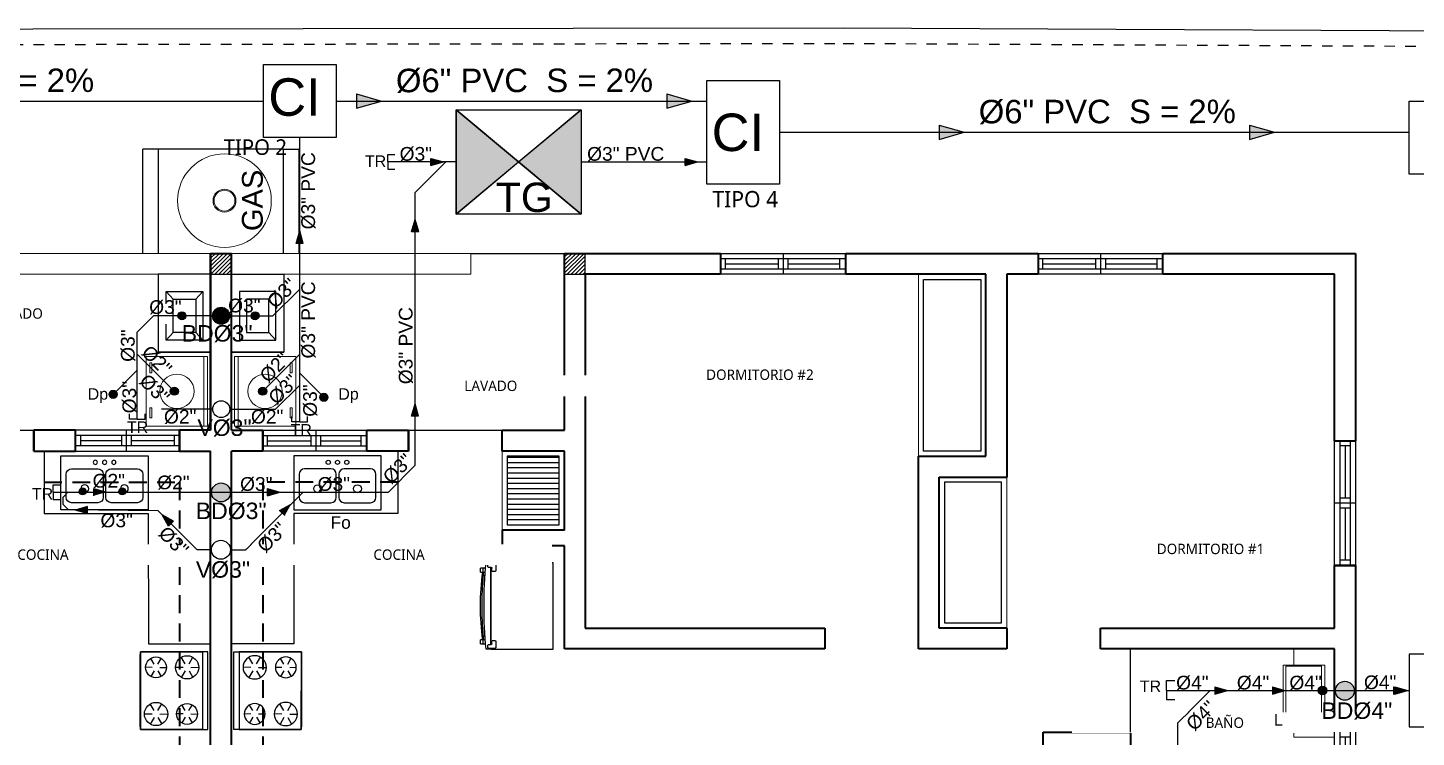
# Model space of a CAD drawing. Header units: feet. Extents: x 1019 to 2236, y -546 to 122.
# Drawn here: x 1084.31 to 1097.66, y 102 to 108.82 of the extents above; entities that cross this region are included whole.
import ezdxf

# ---------------------------------------------------------------- set-up
doc = ezdxf.new("R2010")
doc.units = ezdxf.units.FT
doc.header["$LTSCALE"] = 0.05
doc.header["$MEASUREMENT"] = 0
doc.linetypes.add('DASHDOT', pattern=[25.4, 12.7, -6.35, 0, -6.35])
doc.linetypes.add('HIDDEN', pattern=[9.525, 6.35, -3.175])
for name, color, linetype, lineweight in [('A-WALL', 7, 'Continuous', 25), ('arq-pisos', 251, 'Continuous', 5), ('closet', 8, 'Continuous', 5), ('COCINA', 8, 'Continuous', 25), ('FURN', 8, 'Continuous', 9), ('I-FURN', 8, 'Continuous', 0), ('MB', 8, 'Continuous', 20)]:
    doc.layers.add(name, color=color, linetype=linetype, lineweight=lineweight)
for name, color, linetype in [('AGUAS-N', 4, 'Continuous'), ('AGUASNEGRAS', 4, 'Continuous'), ('columna', 9, 'Continuous'), ('DIM', 10, 'Continuous'), ('MB3', 8, 'Continuous'), ('MUEBLES', 8, 'Continuous'), ('MUROS', 7, 'Continuous'), ('muross', 7, 'Continuous'), ('PERT-VENT', 8, 'Continuous'), ('PISO', 8, 'Continuous'), ('PISOS', 7, 'Continuous'), ('SOLAR', 2, 'DASHDOT'), ('TEXTO', 2, 'Continuous'), ('TEXXT', 2, 'Continuous'), ('TXT', 2, 'Continuous')]:
    doc.layers.add(name, color=color, linetype=linetype)
doc.styles.add('ads', font='trebuc.ttf', dxfattribs={"height": 0.14})
doc.styles.add('DAMIAN', font='arial.ttf', dxfattribs={"height": 0.12})
doc.styles.add('grd', font='arial.ttf', dxfattribs={"height": 0.15})
doc.styles.get("Standard").update_dxf_attribs({"font": 'arial.ttf'})

# ---------------------------------------------------------------- blocks, each defined once
blk = doc.blocks.new('A$C7FF54E45')
at = {"layer": 'SOLAR', "linetype": 'Continuous', "ltscale": 0.15}
blk.add_lwpolyline([(66.124, 33.191), (34.853, 30.693), (7.642, 28.496), (3.32, 28.119), (3.338, 28.271), (7.63, 28.645), (34.841, 30.843), (66.26, 33.352), (68.078, 13.246), (60.53, 11.749), (47.102, 9.086), (34.373, 6.546), (24.073, 4.557), (22.007, 4.131), (9.481, 1.696), (-0.018, -0.156), (0, 0)], dxfattribs=at)
at = {"layer": 'SOLAR', "ltscale": 0.03}
blk.add_lwpolyline([(3.342, 28.196), (7.636, 28.57), (34.847, 30.768), (66.118, 33.265), (67.917, 13.367), (60.501, 11.896), (47.073, 9.233), (34.344, 6.693), (24.044, 4.704), (21.978, 4.278), (9.452, 1.843), (0, 0), (3.328, 28.184)], dxfattribs=at)
blk = doc.blocks.new('A$C1C7A76FF')
at = {"layer": 'FURN'}
for radius in [0.45, 0.11, 0.1]:
    blk.add_circle((0.45, 0.45), radius, dxfattribs=at)
blk = doc.blocks.new('A$C285A50AC')
at = {"layer": 'MUEBLES'}
for p, q in [((0.001, 0.69, -0.889), (0, 0.029, -0.889)), ((0.001, 0.69), (0.001, 0.639)), ((0.763, 0.688), (0.001, 0.69)), ((0.763, 0.688, -0.889), (0.001, 0.69, -0.889)), ((0.762, 0.028, -0.889), (0.763, 0.688, -0.889)), ((0.763, 0.637), (0.763, 0.688)), ((0.001, 0.639), (0.763, 0.637)), ((0, 0.029, -0.889), (0.762, 0.028, -0.889))]:
    blk.add_line(p, q, dxfattribs=at)
at = {"layer": 'MUEBLES', "color": 8}
for p, q in [((0.153, 0.524, 0.003), (0.153, 0.6, 0.003)), ((0.61, 0.523, 0.003), (0.611, 0.587, 0.003)), ((0.12, 0.505, 0.003), (0.054, 0.543, 0.003)), ((0.12, 0.467, 0.003), (0.054, 0.429, 0.003)), ((0.153, 0.448, 0.003), (0.153, 0.372, 0.003)), ((0.186, 0.505, 0.003), (0.252, 0.543, 0.003)), ((0.186, 0.467, 0.003), (0.252, 0.429, 0.003)), ((0.577, 0.466, 0.003), (0.522, 0.435, 0.003)), ((0.577, 0.504, 0.003), (0.523, 0.536, 0.003)), ((0.61, 0.447, 0.003), (0.61, 0.384, 0.003)), ((0.643, 0.504, 0.003), (0.698, 0.536, 0.003)), ((0.643, 0.466, 0.003), (0.698, 0.434, 0.003)), ((0.153, 0.219, 0.003), (0.153, 0.283, 0.003)), ((0.61, 0.219, 0.003), (0.61, 0.295, 0.003)), ((0.12, 0.2, 0.003), (0.065, 0.232, 0.003)), ((0.12, 0.162, 0.003), (0.065, 0.131, 0.003)), ((0.153, 0.143, 0.003), (0.152, 0.08, 0.003)), ((0.186, 0.2, 0.003), (0.241, 0.232, 0.003)), ((0.186, 0.162, 0.003), (0.241, 0.13, 0.003)), ((0.577, 0.2, 0.003), (0.511, 0.238, 0.003)), ((0.577, 0.162, 0.003), (0.511, 0.124, 0.003)), ((0.61, 0.142, 0.003), (0.61, 0.066, 0.003)), ((0.643, 0.199, 0.003), (0.709, 0.237, 0.003)), ((0.643, 0.161, 0.003), (0.709, 0.123, 0.003))]:
    blk.add_line(p, q, dxfattribs=at)
at = {"layer": 'MUEBLES', "extrusion": (-0.001805, -0.999998, 0)}
for p, q in [((0.063, 0.027, -0.622), (0.698, 0.025, -0.622)), ((0.063, 0.027, -0.102), (0.698, 0.025, -0.102))]:
    blk.add_line(p, q, dxfattribs=at)
at = {"layer": 'MUEBLES'}
for centre, radius in [((0.153, 0.486, 0.003), 0.114), ((0.61, 0.485, 0.003), 0.102), ((0.153, 0.181, 0.003), 0.102), ((0.61, 0.181, 0.003), 0.114)]:
    blk.add_circle(centre, radius, dxfattribs=at)
at = {"layer": 'MUEBLES', "color": 8, "extrusion": (-0.001805, -0.999998, 0)}
for centre in [(0.089, -0.038, -0.027), (0.216, -0.038, -0.027), (0.381, -0.038, -0.027), (0.546, -0.038, -0.027), (0.673, -0.038, -0.027)]:
    blk.add_circle(centre, 0.0254, dxfattribs=at)
at = {"layer": 'MUEBLES'}
for points in [[(0.001, 0.69, 0.254), (0.001, 0.639, 0.254), (0.763, 0.637, 0.254), (0.763, 0.688, 0.254)], [(0, 0.029), (0.001, 0.639), (0.763, 0.637), (0.762, 0.028)]]:
    blk.add_3dface(points, dxfattribs=at)
at = {"layer": 'MUEBLES', "color": 8}
for points in [[(0.025, 0.027, -0.076), (0.025, 0.027, -0.533), (0.737, 0.025, -0.533), (0.737, 0.025, -0.076)], [(0.025, 0.027, -0.597), (0.025, 0.027, -0.851), (0.737, 0.025, -0.851), (0.737, 0.025, -0.597)]]:
    blk.add_3dface(points, dxfattribs=at)
blk = doc.blocks.new('A$C2C3967B4')
at = {"layer": 'COCINA'}
for p, q in [((0.838, 0.52), (0, 0.52)), ((0, 0.52), (0, 0)), ((0.838, 0), (0.838, 0.52)), ((0.051, 0.342), (0.051, 0.119)), ((0.356, 0.393), (0.102, 0.393)), ((0.406, 0.119), (0.406, 0.342)), ((0.432, 0.342), (0.432, 0.119)), ((0.737, 0.393), (0.483, 0.393)), ((0.787, 0.119), (0.787, 0.342)), ((0.102, 0.068), (0.356, 0.068)), ((0.483, 0.068), (0.737, 0.068)), ((0, 0), (0.838, 0))]:
    blk.add_line(p, q, dxfattribs=at)
for centre, radius in [((0.33, 0.456), 0.0201), ((0.419, 0.456), 0.0201), ((0.508, 0.456), 0.0201), ((0.229, 0.202), 0.0381), ((0.61, 0.202), 0.0381)]:
    blk.add_circle(centre, radius, dxfattribs=at)
for centre, start, end in [((0.102, 0.342), 90, 180), ((0.356, 0.342), 0, 90), ((0.483, 0.342), 90, 180), ((0.737, 0.342), 0, 90), ((0.102, 0.119), 180, 270), ((0.356, 0.119), 270, 0), ((0.483, 0.119), 180, 270), ((0.737, 0.119), 270, 0)]:
    blk.add_arc(centre, 0.0508, start, end, dxfattribs=at)
blk = doc.blocks.new('bath_sink_6127 - bath_sink_6127-542651-Nivel 1')
at = {"layer": 'I-FURN'}
for p, q in [((0.293, 0.244), (0.293, 0.4)), ((0.395, 0.244), (-0.005, 0.244)), ((-0.005, 0.244), (-0.005, -0.245)), ((0.025, -0.234), (0.025, 0.233)), ((0.025, 0.233), (0.369, 0.233)), ((0.369, 0.233), (0.369, -0.234)), ((0.395, -0.245), (0.395, 0.244)), ((-0.005, -0.245), (0.395, -0.245)), ((0.369, -0.234), (0.025, -0.234)), ((0.293, -0.448), (0.293, -0.245)), ((-0.1, -0.448), (0.293, -0.448))]:
    blk.add_line(p, q, dxfattribs=at)
blk = doc.blocks.new('A$C007B5363')
at = {"layer": 'COCINA'}
for p, q in [((0, 0.829), (0.594, 0.829)), ((0, 0), (0, 0.829)), ((0.551, 0.816), (0.551, 0.752)), ((0.621, 0.822), (0.557, 0.822)), ((0.594, 0.829), (0.601, 0.829)), ((0.594, 0.822), (0.594, 0.829)), ((0.601, 0.829), (0.601, 0.822)), ((0.645, 0.829), (0.601, 0.829)), ((0.627, 0.791), (0.627, 0.816)), ((0.557, 0.746), (0.582, 0.746)), ((0.589, 0.752), (0.589, 0.778)), ((0.594, 0.045), (0.594, 0.784)), ((0.595, 0.784), (0.621, 0.784)), ((0.601, 0.784), (0.601, 0.044)), ((0.649, 0.778), (0.671, 0.778)), ((0.671, 0.74), (0.651, 0.74)), ((0.654, 0.702), (0.671, 0.702)), ((0.671, 0.778), (0.698, 0.778)), ((0.671, 0.74), (0.671, 0.778)), ((0.671, 0.74), (0.671, 0.778)), ((0.698, 0.74), (0.671, 0.74)), ((0.671, 0.74), (0.671, 0.702)), ((0.671, 0.702), (0.671, 0.74)), ((0.699, 0.74), (0.699, 0.778)), ((0.594, 0), (0, 0)), ((0.551, 0.076), (0.551, 0.013)), ((0.582, 0.083), (0.557, 0.083)), ((0.557, 0.006), (0.621, 0.006)), ((0.589, 0.051), (0.589, 0.076)), ((0.594, 0), (0.594, 0.006)), ((0.594, 0), (0.601, 0)), ((0.621, 0.044), (0.595, 0.044)), ((0.601, 0.006), (0.601, 0)), ((0.601, 0), (0.645, 0)), ((0.627, 0.013), (0.627, 0.038)), ((0.671, 0.051), (0.649, 0.051)), ((0.651, 0.089), (0.671, 0.089)), ((0.671, 0.127), (0.654, 0.127)), ((0.671, 0.127), (0.671, 0.089)), ((0.671, 0.089), (0.671, 0.127)), ((0.671, 0.089), (0.698, 0.089)), ((0.671, 0.051), (0.671, 0.089)), ((0.671, 0.051), (0.671, 0.089)), ((0.698, 0.051), (0.671, 0.051)), ((0.699, 0.051), (0.699, 0.089))]:
    blk.add_line(p, q, dxfattribs=at)
for centre, radius, start, end in [((0.557, 0.816), 0.00635, 90, 180), ((0.621, 0.816), 0.00635, 360, 90), ((-3.851, 0.414), 4.515, 354.7351, 5.2649), ((0.557, 0.752), 0.00635, 180, 270), ((0.582, 0.752), 0.00635, 270, 360), ((0.595, 0.778), 0.00635, 90, 180), ((0.621, 0.791), 0.00635, 270, 360), ((-3.079, 0.414), 3.761, 355.6182, 4.3818), ((-1.675, 0.414), 2.373, 352.1151, 7.8849), ((0.557, 0.076), 0.00635, 90, 180), ((0.557, 0.013), 0.00635, 180, 270), ((0.582, 0.076), 0.00635, 360, 90), ((0.595, 0.051), 0.00635, 180, 270), ((0.621, 0.038), 0.00635, 360, 90), ((0.621, 0.013), 0.00635, 270, 360)]:
    blk.add_arc(centre, radius, start, end, dxfattribs=at)
blk = doc.blocks.new('A$C01EB0BB3')
at = {"layer": 'FURN'}
for p, q in [((0, 0, 224.56), (0, 0.61, 224.56)), ((0, 0.61, 224.56), (0.533, 0.61, 224.56)), ((0.503, 0.61, 224.56), (0.503, 0, 224.56)), ((0.533, 0.61, 224.56), (0.533, 0, 224.56)), ((0.533, 0, 224.56), (0, 0, 224.56))]:
    blk.add_line(p, q, dxfattribs=at)
at = {"layer": 'FURN', "ltscale": 0.02, "elevation": 224.56}
for points in [[(0.047, 0.536), (0.047, 0.45), (0.032, 0.45), (0.032, 0.536)], [(0.047, 0.143), (0.047, 0.057), (0.032, 0.057), (0.032, 0.143)]]:
    blk.add_lwpolyline(points, close=True, dxfattribs=at)
at = {"layer": 'FURN', "ltscale": 0.02}
blk.add_circle((0.267, 0.305, 224.56), 0.15, dxfattribs=at)
blk = doc.blocks.new('A$C18ED6237')
at = {"layer": 'PERT-VENT', "extrusion": (-2.36783e-12, 8.94772e-16, -1)}
for p, q in [((1.2, 0.2), (0, 0.2)), ((1.2, 0.15), (0, 0.15)), ((0.054, 0.05), (0.054, 0.15)), ((0.553, 0.15), (0.553, 0.05)), ((0.6, 0.2), (0.6, 0)), ((0.647, 0.15), (0.647, 0.05)), ((1.2, 0.05), (0, 0.05)), ((0.553, 0.1), (0.054, 0.1)), ((1.153, 0.1), (0.647, 0.1)), ((0, 0), (1.2, 0))]:
    blk.add_line(p, q, dxfattribs=at)
at = {"layer": 'PERT-VENT'}
blk.add_line((1.153, 0.05), (1.153, 0.15), dxfattribs=at)
blk = doc.blocks.new('A$C012446DC')
at = {"layer": 'PISO'}
h = blk.add_hatch(dxfattribs=at)
h.set_pattern_fill('ANSI31', color=256, scale=0.008571, angle=180)
h.set_pattern_definition([(225, (206536.064322, 1154820.960068), (0.0192434059784, -0.0192434059784), [])])
h.paths.add_polyline_path([(0, 0), (0.2, 0), (0.2, 0.2), (0, 0.2)])
at = {"layer": 'columna'}
blk.add_lwpolyline([(0.2, 0.2), (0, 0.2), (0, 0), (0.2, 0)], close=True, dxfattribs=at)
blk = doc.blocks.new('A$C791B5281')
at = {"layer": 'MUROS', "lineweight": 35}
blk.add_line((4.9, 10.3, 1.239), (5.1, 10.3, 1.239), dxfattribs=at)
for p in [(1.5, 10.1, 1.239), (4.9, 10.1, 1.239), (8.3, 10.1, 1.239), (0, 0, 1.239), (3.5, 0, 1.239), (6.3, 0, 1.239), (9.8, 0, 1.239)]:
    blk.add_blockref('A$C012446DC', p)

msp = doc.modelspace()

# ---------------------------------------------------------------- hatches: boundary and pattern name
at = {"layer": 'AGUASNEGRAS'}
for points in [[(1087.473, 108.046), (1087.713, 108.115), (1087.473, 108.184)], [(1090.454, 108.046), (1090.694, 108.115), (1090.454, 108.184)], [(1093.072, 107.747), (1093.312, 107.816), (1093.072, 107.885)], [(1096.053, 107.747), (1096.293, 107.816), (1096.053, 107.885)], [(1088.187, 107.564), (1088.307, 107.53), (1088.187, 107.495)], [(1090.629, 107.564), (1090.749, 107.53), (1090.629, 107.495)], [(1086.892, 106.747), (1086.927, 106.867), (1086.961, 106.747)], [(1088.002, 106.858), (1088.037, 106.978), (1088.071, 106.858)], [(1088, 105.086), (1088.035, 105.206), (1088.069, 105.086)], [(1084.949, 104.392), (1085.069, 104.358), (1084.949, 104.323)], [(1086.617, 104.392), (1086.737, 104.358), (1086.617, 104.323)], [(1084.888, 104.22), (1084.768, 104.185), (1084.888, 104.151)], [(1086.734, 104.181), (1086.844, 104.241), (1086.783, 104.132)], [(1085.715, 104.078), (1085.605, 104.138), (1085.666, 104.029)], [(1095.721, 102.417), (1095.841, 102.452), (1095.721, 102.486)], [(1096.273, 102.417), (1096.393, 102.452), (1096.273, 102.486)], [(1097.436, 102.417), (1097.556, 102.452), (1097.436, 102.486)], [(1097.45, 102.417), (1097.57, 102.452), (1097.45, 102.486)]]:
    msp.add_hatch(color=256, dxfattribs=at).paths.add_polyline_path(points)
at = {"layer": 'AGUASNEGRAS', "ltscale": 3}
h = msp.add_hatch(color=256, dxfattribs=at)
h.dxf.hatch_style = 1
edge = h.paths.add_edge_path()
edge.add_arc((1085.795, 106.052), 0.0388, 0, 360)
h = msp.add_hatch(color=256, dxfattribs=at)
h.dxf.hatch_style = 1
edge = h.paths.add_edge_path()
edge.add_arc((1086.171, 106.052), 0.0815, 0, 360)
h = msp.add_hatch(color=256, dxfattribs=at)
h.dxf.hatch_style = 1
edge = h.paths.add_edge_path()
edge.add_arc((1086.498, 106.052), 0.0388, 180, 540, ccw=False)
h = msp.add_hatch(color=256, dxfattribs=at)
h.dxf.hatch_style = 1
edge = h.paths.add_edge_path()
edge.add_arc((1085.134, 105.297), 0.0388, 0, 360)
h = msp.add_hatch(color=256, dxfattribs=at)
h.dxf.hatch_style = 1
edge = h.paths.add_edge_path()
edge.add_arc((1085.722, 105.327), 0.0388, 0, 360)
h = msp.add_hatch(color=256, dxfattribs=at)
h.dxf.hatch_style = 1
edge = h.paths.add_edge_path()
edge.add_arc((1086.571, 105.327), 0.0388, 0, 360)
h = msp.add_hatch(color=256, dxfattribs=at)
h.dxf.hatch_style = 1
edge = h.paths.add_edge_path()
edge.add_arc((1087.159, 105.269), 0.0388, 180, 540, ccw=False)
h = msp.add_hatch(color=256, dxfattribs=at)
h.dxf.hatch_style = 1
edge = h.paths.add_edge_path()
edge.add_arc((1084.841, 104.365), 0.033, 0, 360)
h = msp.add_hatch(color=256, dxfattribs=at)
h.dxf.hatch_style = 1
edge = h.paths.add_edge_path()
edge.add_arc((1085.222, 104.365), 0.033, 0, 360)
h = msp.add_hatch(color=256, dxfattribs=at)
h.dxf.hatch_style = 1
edge = h.paths.add_edge_path()
edge.add_arc((1086.171, 104.355), 0.091, 0, 360)
h = msp.add_hatch(color=256, dxfattribs=at)
h.dxf.hatch_style = 1
edge = h.paths.add_edge_path()
edge.add_arc((1096.754, 102.452), 0.0413, 0, 360)
h = msp.add_hatch(color=256, dxfattribs=at)
h.dxf.hatch_style = 1
edge = h.paths.add_edge_path()
edge.add_arc((1096.754, 102.452), 0.0413, 0, 360)
h = msp.add_hatch(color=256, dxfattribs=at)
h.dxf.hatch_style = 1
edge = h.paths.add_edge_path()
edge.add_arc((1096.97, 102.449), 0.091, 0, 360)
at = {"layer": 'COCINA'}
h = msp.add_hatch(color=256, dxfattribs=at)
h.dxf.hatch_style = 1
h.paths.add_polyline_path([(1088.43, 107.03), (1089.03, 107.53), (1088.43, 108.03)])
h = msp.add_hatch(color=256, dxfattribs=at)
h.dxf.hatch_style = 1
h.paths.add_polyline_path([(1089.63, 107.03), (1089.03, 107.53), (1089.63, 108.03)])
at = {"layer": 'PISO'}
h = msp.add_hatch(dxfattribs=at)
h.set_pattern_fill('ANSI31', color=256, scale=0.4, angle=315, style=0)
h.set_pattern_definition([(0, (1088.92069, 104.04328), (2e-17, 0.05), [])])
h.paths.add_polyline_path([(1088.921, 104.043), (1089.421, 104.043), (1089.421, 104.702), (1088.921, 104.702)])

# ---------------------------------------------------------------- linework, layer by layer
at = {"layer": 'A-WALL', "lineweight": 35, "extrusion": (-2.36783e-12, 8.94772e-16, -1)}
for p, q in [((1086.071, 106.652), (1086.071, 104.952)), ((1086.071, 104.952), (1086.071, 106.652)), ((1086.271, 104.952), (1086.271, 106.652)), ((1084.371, 104.752), (1084.371, 104.952)), ((1084.771, 104.952), (1084.371, 104.952)), ((1084.371, 104.952), (1084.371, 104.752)), ((1084.771, 104.752), (1084.771, 104.952)), ((1084.771, 104.752), (1084.771, 104.952)), ((1086.071, 104.952), (1085.771, 104.952)), ((1085.771, 104.952), (1085.771, 104.752)), ((1085.771, 104.752), (1085.771, 104.952)), ((1085.771, 104.752), (1085.771, 104.952)), ((1084.371, 104.752), (1084.771, 104.752)), ((1085.771, 104.752), (1086.071, 104.752)), ((1086.071, 101.352), (1086.071, 104.752)), ((1086.271, 101.352), (1086.271, 104.752))]:
    msp.add_line(p, q, dxfattribs=at)
at = {"layer": 'A-WALL', "lineweight": 35}
for p, q in [((1086.071, 106.652), (1086.271, 106.652)), ((1088.871, 103.991), (1088.871, 103.841)), ((1094.071, 101.902), (1094.071, 102.052))]:
    msp.add_line(p, q, dxfattribs=at)
at = {"layer": 'A-WALL', "lineweight": 35, "extrusion": (-2.36659e-12, 8.94772e-16, -1)}
for p, q in [((1089.471, 106.652), (1090.971, 106.652)), ((1089.471, 104.952), (1089.471, 106.652)), ((1090.971, 106.652), (1090.971, 106.452)), ((1092.174, 106.652), (1094.021, 106.652)), ((1092.174, 106.452), (1092.174, 106.652)), ((1094.021, 106.652), (1094.021, 106.452)), ((1095.221, 106.652), (1097.071, 106.652)), ((1095.221, 106.452), (1095.221, 106.652)), ((1097.071, 106.652), (1097.071, 104.852)), ((1090.971, 106.452), (1089.671, 106.452)), ((1089.671, 106.452), (1089.671, 103.052)), ((1093.521, 106.452), (1092.174, 106.452)), ((1093.521, 104.702), (1093.521, 106.452)), ((1094.021, 106.452), (1093.721, 106.452)), ((1093.721, 106.452), (1093.721, 104.502)), ((1096.871, 106.452), (1095.221, 106.452)), ((1096.871, 104.852), (1096.871, 106.452)), ((1086.271, 104.952), (1086.571, 104.952)), ((1086.571, 104.952), (1086.571, 104.752)), ((1086.571, 104.752), (1086.571, 104.952)), ((1086.571, 104.752), (1086.571, 104.952)), ((1087.571, 104.952), (1087.971, 104.952)), ((1087.571, 104.752), (1087.571, 104.952)), ((1087.571, 104.752), (1087.571, 104.952)), ((1087.971, 104.752), (1087.971, 104.952)), ((1087.971, 104.952), (1087.971, 104.752)), ((1088.871, 104.752), (1088.871, 104.952)), ((1088.871, 104.952), (1089.471, 104.952)), ((1086.571, 104.752), (1086.271, 104.752)), ((1087.971, 104.752), (1087.571, 104.752)), ((1089.471, 104.752), (1088.871, 104.752)), ((1089.471, 103.991), (1089.471, 104.752)), ((1096.871, 104.852), (1097.071, 104.852)), ((1092.871, 102.852), (1092.871, 104.702)), ((1092.871, 104.702), (1093.521, 104.702)), ((1093.071, 103.052), (1093.071, 104.502)), ((1093.071, 104.502), (1093.721, 104.502)), ((1089.471, 103.991), (1088.871, 103.991)), ((1089.471, 103.841), (1088.871, 103.841)), ((1089.471, 102.852), (1089.471, 103.841)), ((1096.871, 103.652), (1097.071, 103.652)), ((1096.871, 103.052), (1096.871, 103.652)), ((1097.071, 103.652), (1096.871, 103.652)), ((1096.871, 103.652), (1097.071, 103.652)), ((1097.071, 103.652), (1097.071, 102.052)), ((1089.671, 103.052), (1091.971, 103.052)), ((1091.971, 103.052), (1091.971, 102.852)), ((1093.721, 103.052), (1093.071, 103.052)), ((1093.721, 103.052), (1093.721, 102.852)), ((1094.621, 103.052), (1096.871, 103.052)), ((1094.621, 102.852), (1094.621, 103.052)), ((1091.971, 102.852), (1089.471, 102.852)), ((1093.721, 102.852), (1092.871, 102.852)), ((1096.871, 102.852), (1094.621, 102.852)), ((1096.871, 102.052), (1096.871, 102.852)), ((1094.071, 102.052), (1094.911, 102.052)), ((1094.911, 102.052), (1094.911, 100.652)), ((1097.071, 102.052), (1096.871, 102.052)), ((1097.071, 102.052), (1096.871, 102.052))]:
    msp.add_line(p, q, dxfattribs=at)
at = {"layer": 'AGUAS-N'}
for points in [[(1088.43, 107.03), (1089.03, 107.53), (1088.43, 108.03), (1088.43, 107.03)], [(1089.63, 107.03), (1089.03, 107.53), (1089.63, 108.03), (1089.63, 107.03)]]:
    msp.add_lwpolyline(points, dxfattribs=at)
at = {"layer": 'AGUASNEGRAS', "ltscale": 3}
for p, q in [((1080.773, 108.115), (1086.578, 108.115)), ((1087.276, 108.115), (1090.839, 108.115)), ((1091.536, 107.816), (1097.586, 107.816)), ((1086.927, 105.033), (1086.927, 107.765)), ((1088.43, 107.53), (1087.772, 107.53)), ((1088.037, 107.237), (1088.33, 107.53)), ((1089.63, 107.53), (1090.839, 107.53)), ((1086.67, 106.052), (1086.924, 106.306)), ((1086.231, 106.052), (1086.67, 106.052)), ((1085.366, 105.059), (1085.366, 105.896)), ((1085.366, 105.683, 247.016), (1085.722, 105.327, 247.016)), ((1086.927, 105.683, 247.016), (1086.571, 105.327, 247.016)), ((1085.134, 105.297), (1085.366, 105.53)), ((1087.159, 105.269), (1086.927, 105.501)), ((1086.927, 105.387), (1086.695, 105.155)), ((1086.091, 105.155), (1085.599, 105.155)), ((1086.254, 105.155), (1086.695, 105.155)), ((1087.779, 104.358), (1088.037, 104.616)), ((1084.559, 104.358), (1087.779, 104.358)), ((1095.255, 102.452), (1097.586, 102.452))]:
    msp.add_line(p, q, dxfattribs=at)
at = {"layer": 'AGUASNEGRAS', "color": 4, "ltscale": 0.5}
for p, q in [((1088.43, 108.03), (1089.63, 107.03)), ((1089.63, 108.03), (1088.43, 107.03))]:
    msp.add_line(p, q, dxfattribs=at)
at = {"layer": 'AGUASNEGRAS', "elevation": 0}
for points in [[(1086.578, 108.466), (1087.276, 108.466), (1087.276, 107.765), (1086.578, 107.765)], [(1097.586, 108.115), (1098.283, 108.115), (1098.283, 107.414), (1097.586, 107.414)]]:
    msp.add_lwpolyline(points, close=True, dxfattribs=at)
at = {"layer": 'AGUASNEGRAS'}
for points in [[(1090.839, 108.314), (1091.536, 108.314), (1091.536, 107.318), (1090.839, 107.318)], [(1098.283, 102.802), (1097.586, 102.802), (1097.586, 102.101), (1098.283, 102.101)]]:
    msp.add_lwpolyline(points, close=True, dxfattribs=at)
for points in [[(1087.473, 108.184), (1087.473, 108.046), (1087.713, 108.115)], [(1087.473, 108.184), (1087.713, 108.115)], [(1090.454, 108.184), (1090.454, 108.046), (1090.694, 108.115)], [(1090.454, 108.184), (1090.694, 108.115)], [(1093.072, 107.885), (1093.072, 107.747), (1093.312, 107.816)], [(1093.072, 107.885), (1093.312, 107.816)], [(1096.053, 107.885), (1096.053, 107.747), (1096.293, 107.816)], [(1096.053, 107.885), (1096.293, 107.816)], [(1088.187, 107.495), (1088.187, 107.564), (1088.307, 107.53)], [(1090.629, 107.495), (1090.629, 107.564), (1090.749, 107.53)], [(1088.187, 107.495), (1088.307, 107.53)], [(1090.629, 107.495), (1090.749, 107.53)], [(1086.961, 106.747), (1086.892, 106.747), (1086.927, 106.867)], [(1086.961, 106.747), (1086.927, 106.867)], [(1088.071, 106.858), (1088.002, 106.858), (1088.037, 106.978)], [(1088.071, 106.858), (1088.037, 106.978)], [(1088.069, 105.086), (1088, 105.086), (1088.035, 105.206)], [(1088.069, 105.086), (1088.035, 105.206)], [(1086.617, 104.323), (1086.617, 104.392), (1086.737, 104.358)], [(1086.617, 104.323), (1086.737, 104.358)], [(1086.783, 104.132), (1086.734, 104.181), (1086.844, 104.241)]]:
    msp.add_lwpolyline(points, dxfattribs=at)
at = {"layer": 'AGUASNEGRAS', "color": 4, "ltscale": 0.5}
msp.add_lwpolyline([(1089.63, 108.03), (1089.63, 107.03), (1088.43, 107.03), (1088.43, 108.03)], close=True, dxfattribs=at)
at = {"layer": 'AGUASNEGRAS', "ltscale": 3}
for points in [[(1087.772, 107.53), (1087.772, 107.603), (1087.842, 107.603)], [(1087.772, 107.53), (1087.772, 107.46), (1087.842, 107.46)], [(1085.366, 105.059), (1085.29, 105.059), (1085.29, 105.109)], [(1085.366, 105.059), (1085.442, 105.059), (1085.442, 105.109)], [(1086.927, 105.033), (1086.851, 105.033), (1086.851, 105.083)], [(1086.927, 105.033), (1087.003, 105.033), (1087.003, 105.083)], [(1095.255, 102.452), (1095.255, 102.549), (1095.336, 102.549)], [(1095.255, 102.452), (1095.255, 102.364), (1095.336, 102.364)]]:
    msp.add_lwpolyline(points, dxfattribs=at)
at = {"layer": 'AGUASNEGRAS', "ltscale": 3, "elevation": 0}
for points in [[(1084.559, 104.358), (1084.559, 104.427), (1084.626, 104.427)], [(1084.559, 104.358), (1084.559, 104.286), (1084.626, 104.286)]]:
    msp.add_lwpolyline(points, dxfattribs=at)
at = {"layer": 'AGUASNEGRAS', "ltscale": 3, "extrusion": (0.000663736, 0.047467, 0.998873), "elevation": 5.674, "flags": 128}
for points in [[(-1083.09, -119.259), (-1083.09, -119.331), (-1083.138, -119.38)], [(-1083.144, -119.207), (-1083.09, -119.259)], [(-1084.003, -119.211), (-1083.144, -119.207)]]:
    msp.add_lwpolyline(points, dxfattribs=at)
at = {"layer": 'AGUASNEGRAS'}
for points, elevation in [([(1084.949, 104.323), (1084.949, 104.392), (1085.069, 104.358)], 0), ([(1084.888, 104.151), (1084.888, 104.22), (1084.768, 104.185)], 0.008), ([(1084.888, 104.151), (1084.768, 104.185)], 0.008), ([(1085.666, 104.029), (1085.715, 104.078), (1085.605, 104.138)], -0.012), ([(1085.666, 104.029), (1085.605, 104.138)], -0.012), ([(1095.721, 102.486), (1095.721, 102.417), (1095.841, 102.452)], 0), ([(1095.721, 102.486), (1095.841, 102.452)], 0), ([(1096.273, 102.486), (1096.273, 102.417), (1096.393, 102.452)], 0), ([(1096.273, 102.486), (1096.393, 102.452)], 0), ([(1097.436, 102.486), (1097.436, 102.417), (1097.556, 102.452)], 0), ([(1097.436, 102.486), (1097.556, 102.452)], 0), ([(1097.45, 102.486), (1097.45, 102.417), (1097.57, 102.452)], 0), ([(1097.45, 102.486), (1097.57, 102.452)], 0)]:
    msp.add_lwpolyline(points, dxfattribs=dict(at, elevation=elevation))
at = {"layer": 'AGUASNEGRAS', "ltscale": 3}
for centre, radius in [((1085.795, 106.052), 0.0388), ((1086.171, 106.052), 0.0815), ((1086.498, 106.052), 0.0388), ((1085.134, 105.297), 0.0388), ((1085.722, 105.327, 247.016), 0.0388), ((1086.571, 105.327, 247.016), 0.0388), ((1087.159, 105.269), 0.0388), ((1086.173, 105.155), 0.0815), ((1084.841, 104.365), 0.033), ((1085.222, 104.365), 0.033), ((1086.171, 104.355), 0.091), ((1086.17, 103.804), 0.091), ((1096.754, 102.452), 0.0413), ((1096.754, 102.452), 0.0413), ((1096.754, 102.452), 0.0413), ((1096.754, 102.452), 0.0413), ((1096.97, 102.449), 0.091)]:
    msp.add_circle(centre, radius, dxfattribs=at)
at = {"layer": 'closet'}
msp.add_line((1088.871, 103.991), (1088.871, 104.752), dxfattribs=at)
at = {"layer": 'closet', "extrusion": (-2.36659e-12, 8.94772e-16, -1)}
msp.add_line((1093.721, 103.052), (1093.721, 104.502), dxfattribs=at)
at = {"layer": 'closet', "extrusion": (2.36783e-12, 8.94772e-16, -1)}
msp.add_line((1093.721, 103.052), (1093.721, 104.502), dxfattribs=at)
at = {"layer": 'COCINA', "extrusion": (-2.36783e-12, 8.94772e-16, -1)}
for p, q in [((1085.644, 106.284), (1085.711, 106.212)), ((1085.995, 106.284), (1085.928, 106.212)), ((1085.644, 105.819), (1085.711, 105.892)), ((1085.644, 105.819), (1085.711, 105.892)), ((1085.995, 105.819), (1085.928, 105.892)), ((1086.071, 105.702), (1085.568, 105.702)), ((1084.471, 104.752), (1084.471, 104.152)), ((1084.471, 104.152), (1085.471, 104.152)), ((1085.471, 104.152), (1085.473, 102.899)), ((1085.473, 102.899), (1086.071, 102.899))]:
    msp.add_line(p, q, dxfattribs=at)
at = {"layer": 'COCINA', "extrusion": (-2.36659e-12, 8.94772e-16, -1)}
for p, q in [((1086.697, 106.284), (1086.63, 106.212)), ((1086.697, 105.819), (1086.63, 105.892)), ((1086.271, 105.702), (1086.773, 105.702)), ((1087.871, 104.752), (1087.871, 104.152)), ((1086.871, 104.152), (1086.869, 102.899)), ((1087.871, 104.152), (1086.871, 104.152)), ((1086.869, 102.899), (1086.268, 102.899))]:
    msp.add_line(p, q, dxfattribs=at)
at = {"layer": 'COCINA', "extrusion": (-2.36659e-12, 8.94772e-16, -1), "elevation": 0}
for points in [[(-1086.773, 105.702), (-1086.271, 105.702), (-1086.271, 106.452), (-1086.773, 106.452)], [(-1086.697, 106.284), (-1086.347, 106.284), (-1086.347, 105.819), (-1086.697, 105.819)], [(-1086.63, 106.212), (-1086.414, 106.212), (-1086.414, 105.892), (-1086.63, 105.892)]]:
    msp.add_lwpolyline(points, close=True, dxfattribs=at)
at = {"layer": 'COCINA', "extrusion": (-2.36783e-12, 8.94772e-16, -1), "elevation": 0}
for points in [[(-1085.644, 106.284), (-1085.995, 106.284), (-1085.995, 105.819), (-1085.644, 105.819)], [(-1085.711, 106.212), (-1085.928, 106.212), (-1085.928, 105.892), (-1085.711, 105.892)]]:
    msp.add_lwpolyline(points, close=True, dxfattribs=at)
at = {"layer": 'MB', "extrusion": (-2.36783e-12, 8.94772e-16, -1)}
for p, q in [((1086.071, 106.652), (1083.771, 106.652)), ((1083.771, 106.452), (1086.071, 106.452))]:
    msp.add_line(p, q, dxfattribs=at)
at = {"layer": 'MB', "extrusion": (-2.36659e-12, 8.94772e-16, -1)}
for p, q in [((1086.271, 106.652), (1088.571, 106.652)), ((1088.571, 106.452), (1086.271, 106.452))]:
    msp.add_line(p, q, dxfattribs=at)
at = {"layer": 'MB'}
msp.add_line((1088.571, 106.452), (1088.571, 106.652), dxfattribs=at)
at = {"layer": 'MB3', "linetype": 'HIDDEN', "lineweight": 35, "ltscale": 0.54, "extrusion": (-2.36783e-12, 8.94772e-16, -1)}
for p, q in [((1084.471, 104.452), (1085.771, 104.452)), ((1085.771, 104.452), (1085.771, 101.352))]:
    msp.add_line(p, q, dxfattribs=at)
at = {"layer": 'MB3', "linetype": 'HIDDEN', "lineweight": 35, "ltscale": 0.54, "extrusion": (-2.36659e-12, 8.94772e-16, -1)}
for p, q in [((1087.871, 104.452), (1086.571, 104.452)), ((1086.571, 104.452), (1086.571, 101.352))]:
    msp.add_line(p, q, dxfattribs=at)
at = {"layer": 'muross', "extrusion": (-2.36783e-12, 8.94772e-16, -1)}
msp.add_line((1086.271, 106.455), (1086.271, 106.652), dxfattribs=at)
at = {"layer": 'PERT-VENT', "extrusion": (-2.36783e-12, 8.94772e-16, -1)}
for p, q in [((1085.771, 104.952), (1084.771, 104.952)), ((1085.771, 104.902), (1084.771, 104.902)), ((1084.825, 104.802), (1084.825, 104.902)), ((1085.213, 104.902), (1085.213, 104.802)), ((1085.26, 104.952), (1085.26, 104.752)), ((1085.306, 104.902), (1085.306, 104.802)), ((1085.724, 104.802), (1085.724, 104.902)), ((1085.771, 104.802), (1084.771, 104.802)), ((1084.771, 104.752), (1085.771, 104.752)), ((1085.213, 104.852), (1084.825, 104.852)), ((1085.724, 104.852), (1085.306, 104.852))]:
    msp.add_line(p, q, dxfattribs=at)
at = {"layer": 'PERT-VENT', "extrusion": (-2.36659e-12, 8.94772e-16, -1)}
for p, q in [((1086.571, 104.952), (1087.571, 104.952)), ((1086.571, 104.902), (1087.571, 104.902)), ((1086.617, 104.802), (1086.617, 104.902)), ((1087.035, 104.902), (1087.035, 104.802)), ((1087.082, 104.952), (1087.082, 104.752)), ((1087.128, 104.902), (1087.128, 104.802)), ((1087.517, 104.802), (1087.517, 104.902)), ((1086.571, 104.802), (1087.571, 104.802)), ((1087.571, 104.752), (1086.571, 104.752)), ((1086.617, 104.852), (1087.035, 104.852)), ((1087.128, 104.852), (1087.517, 104.852))]:
    msp.add_line(p, q, dxfattribs=at)
at = {"layer": 'PISO'}
for p, q in [((1088.571, 106.652), (1089.471, 106.652)), ((1083.471, 104.952), (1084.371, 104.952)), ((1087.971, 104.952), (1088.871, 104.952))]:
    msp.add_line(p, q, dxfattribs=at)
for points in [[(1093.471, 104.752), (1092.921, 104.752), (1092.921, 106.402), (1093.471, 106.402)], [(1088.921, 104.043), (1089.421, 104.043), (1089.421, 104.702), (1088.921, 104.702)], [(1093.671, 104.452), (1093.121, 104.452), (1093.121, 103.102), (1093.671, 103.102)]]:
    msp.add_lwpolyline(points, close=True, dxfattribs=at)
at = {"layer": 'PISOS'}
for p, q in [((1085.421, 106.652), (1085.421, 107.652)), ((1085.571, 107.652), (1085.421, 107.652)), ((1085.571, 106.652), (1085.571, 107.652)), ((1086.771, 107.652), (1085.571, 107.652)), ((1086.771, 106.652), (1086.771, 107.652)), ((1086.771, 107.652), (1086.921, 107.652)), ((1086.921, 106.652), (1086.921, 107.652))]:
    msp.add_line(p, q, dxfattribs=at)

# ---------------------------------------------------------------- block references
at = {"xscale": -1}
for p in [(1092.171, 106.452), (1095.221, 106.452)]:
    msp.add_blockref('A$C18ED6237', p, dxfattribs=at)
at = {"rotation": 180}
for p, xscale, yscale, zscale in [((1085.453, 105.662, -22.456), -1.100000000000023, 1.099999999999994, 1.100000000000001), ((1086.888, 105.662, -22.456), 1.100000000000023, 1.100000000000023, 1.100000000000023)]:
    msp.add_blockref('A$C01EB0BB3', p, dxfattribs=dict(at, xscale=xscale, yscale=yscale, zscale=zscale))
at = {"extrusion": (-1.45777e-14, -2.36562e-12, -1)}
msp.add_blockref('A$C2C3967B4', (-1085.471, 104.188), dxfattribs=at)
at = {"extrusion": (1.45777e-14, -2.36562e-12, -1), "xscale": -1}
msp.add_blockref('A$C2C3967B4', (-1086.871, 104.188), dxfattribs=at)
at = {"extrusion": (-2.36783e-12, 8.94772e-16, -1), "xscale": -0.9800000000000227, "yscale": 0.9799999999999898, "zscale": 0.9799999999999965, "rotation": 89.89658188472907}
msp.add_blockref('A$C285A50AC', (-1085.368, 102.823, 0), dxfattribs=at)
at = {"extrusion": (-2.36659e-12, 8.94772e-16, -1), "xscale": 0.9799999999999661, "yscale": 0.9799999999999661, "zscale": 0.9799999999999661, "rotation": 270.1034181152693}
msp.add_blockref('A$C285A50AC', (-1086.971, 102.823, 0), dxfattribs=at)
at = {"layer": 'COCINA', "extrusion": (-2.36659e-12, 8.94772e-16, -1)}
msp.add_blockref('A$C007B5363', (-1089.362, 102.85, 0), dxfattribs=at)
at = {"layer": 'DIM', "rotation": 90}
msp.add_blockref('A$C1C7A76FF', (1086.654, 106.709), dxfattribs=at)
at = {"layer": 'I-FURN', "extrusion": (-2.36659e-12, 8.94772e-16, -1)}
msp.add_blockref('bath_sink_6127 - bath_sink_6127-542651-Nivel 1', (-1096.771, 102.452, 0), dxfattribs=at)
at = {"layer": 'PISO', "rotation": 168.7903459937098}
msp.add_blockref('A$C7FF54E45', (1127.14, 108.559), dxfattribs=at)

# ---------------------------------------------------------------- texts
at = {"layer": 'TEXTO', "char_height": 0.36, "width": 5.03948, "attachment_point": 9, "style": 'grd'}
for insert in [(1087.128, 107.969), (1091.388, 107.63)]:
    msp.add_mtext('CI', dxfattribs=dict(at, insert=insert))
at = {"layer": 'TEXXT', "style": 'DAMIAN'}
msp.add_text('TG', height=0.2824, rotation=0.0552, dxfattribs=at).set_placement((1088.811, 107.049))
for s, insert, char_height, width, attachment_point, rotation in [('%%C6" PVC  S = 2%', (1082.481, 108.426), 0.22589, 3.50414, 1, 0.0552), ('%%C6" PVC  S = 2%', (1087.851, 108.426), 0.22589, 3.50414, 1, 0.0552), ('%%C6" PVC  S = 2%', (1093.451, 108.127), 0.22589, 3.50414, 1, 0.0552), (' %%C3" PVC', (1086.942, 107.624), 0.132, 3.4848, 3, 90), (' %%C3"', (1086.563, 106.169, 224.56), 0.132, 3.4848, 1, 45), (' %%C3" PVC', (1086.942, 106.383), 0.132, 3.4848, 3, 90), (' %%C2"', (1085.711, 105.562, 224.56), 0.132, 3.4848, 3, 315), (' %%C2"', (1086.492, 105.457, 224.56), 0.132, 3.4848, 1, 45), (' %%C3"', (1085.223, 105.426, 449.121), 0.132, 3.4848, 3, 90), (' %%C3"', (1085.689, 105.287, 449.121), 0.132, 3.4848, 3, 315), (' %%C3"', (1086.575, 105.246, 449.121), 0.132, 3.4848, 1, 45), (' %%C3"', (1087.097, 105.393, 449.121), 0.132, 3.4848, 9, 90), (' %%C3"', (1087.932, 104.74, -224.56), 0.132, 3.4848, 3, 44.9236), (' %%C3"', (1084.961, 104.152, -224.54), 0.132, 3.4848, 1, 0.0764)]:
    msp.add_mtext(s, dxfattribs=dict(at, insert=insert, char_height=char_height, width=width, attachment_point=attachment_point, rotation=rotation))
for s, insert, char_height, width, attachment_point in [(' %%C3"', (1088.198, 107.674), 0.132, 3.4848, 3), (' %%C3" PVC', (1090.43, 107.674), 0.132, 3.4848, 3), (' TR', (1087.758, 107.593, -224.56), 0.11, 2.904, 3), (' %%C3"', (1086.188, 106.217, 898.241), 0.132, 3.4848, 1), (' BD%%C3"', (1086.474, 105.963), 0.1584, 4.18176, 3), (' Dp', (1085.086, 105.356, 1.752), 0.11, 2.904, 3), (' %%C2"', (1085.934, 105.149), 0.132, 3.4848, 3), (' %%C2"', (1086.407, 105.149), 0.132, 3.4848, 1), (' TR', (1085.471, 105.037, -224.56), 0.11, 2.904, 3), ('{\\fArial|b0|i0|c238|p34;V%%C}3{\\fArial|b0|i0|c238|p34;"}', (1086.465, 105.056), 0.1584, 4.18176, 3), (' TR', (1087.044, 105.011, -224.56), 0.11, 2.904, 3), (' %%C2"', (1085.248, 104.533), 0.132, 3.4848, 3), (' %%C2"', (1085.869, 104.517), 0.132, 3.4848, 3), (' %%C3"', (1086.665, 104.502), 0.132, 3.4848, 3), (' %%C3"', (1087.41, 104.502), 0.132, 3.4848, 3), (' TR', (1084.558, 104.396, -224.56), 0.11, 2.904, 3), (' BD%%C3"', (1086.609, 104.257), 0.1584, 4.18176, 3), (' Fo', (1087.418, 104.126), 0.12, 2.904, 3), (' %%C4"', (1095.297, 102.593), 0.132, 3.4848, 1), (' %%C4"', (1095.88, 102.593), 0.132, 3.4848, 1), (' %%C4"', (1096.385, 102.593), 0.132, 3.4848, 1), (' %%C4"', (1097.464, 102.596), 0.132, 3.4848, 3), (' TR', (1094.956, 102.547, -224.56), 0.11, 2.904, 1)]:
    msp.add_mtext(s, dxfattribs=dict(at, insert=insert, char_height=char_height, width=width, attachment_point=attachment_point))
at = {"layer": 'TXT', "attachment_point": 2, "style": 'ads'}
for s, insert, char_height, width in [('TIPO 2', (1086.5, 107.748), 0.15, 3.84), ('TIPO 4', (1091.208, 107.251), 0.156, 4.42728)]:
    msp.add_mtext(s, dxfattribs=dict(at, insert=insert, char_height=char_height, width=width))
at = {"layer": 'TXT', "insert": (1086.372, 106.866), "char_height": 0.2, "attachment_point": 1, "rotation": 90}
msp.add_mtext_dynamic_manual_height_columns('GAS', width=0.99636, gutter_width=1, heights=[0], dxfattribs=at)

# ---------------------------------------------------------------- next in the draw order: texts
at = {"layer": 'TXT', "char_height": 0.1, "width": 2.838, "attachment_point": 2, "style": 'ads', "bg_fill": 2}
for s, insert in [('LAVADO', (1084.204, 106.124)), ('LAVADO', (1088.763, 105.429)), ('COCINA', (1084.46, 103.807)), ('COCINA', (1087.881, 103.807)), ('DORMITORIO #1', (1095.679, 103.862)), ('BAÑO', (1095.816, 102.192))]:
    msp.add_mtext(s, dxfattribs=dict(at, insert=insert))

# ---------------------------------------------------------------- next in the draw order: linework, layer by layer
at = {"layer": 'AGUASNEGRAS', "ltscale": 3}
for p, q in [((1088.037, 104.616), (1088.037, 107.237)), ((1085.366, 105.896), (1085.522, 106.052)), ((1086.089, 106.052), (1085.522, 106.052)), ((1086.407, 103.804), (1086.96, 104.358)), ((1085.937, 103.805), (1086.079, 103.805)), ((1086.261, 103.804), (1086.407, 103.804)), ((1095.675, 102.452), (1095.364, 102.14)), ((1095.364, 100.63), (1095.364, 102.14))]:
    msp.add_line(p, q, dxfattribs=at)
at = {"layer": 'AGUASNEGRAS', "ltscale": 3, "extrusion": (0.000663736, 0.047467, 0.998873), "elevation": 5.652, "flags": 128}
msp.add_lwpolyline([(-1084.38, -118.844), (-1084.003, -119.212)], dxfattribs=at)
at = {"layer": 'COCINA', "extrusion": (-2.36783e-12, 8.94772e-16, -1), "elevation": 0}
msp.add_lwpolyline([(-1085.568, 105.702), (-1086.071, 105.702), (-1086.071, 106.452), (-1085.568, 106.452)], close=True, dxfattribs=at)
at = {"layer": 'PISO'}
msp.add_line((1094.911, 102.052), (1094.911, 102.852), dxfattribs=at)

# ---------------------------------------------------------------- next in the draw order: block references
at = {"xscale": -1, "rotation": 270}
for p in [(1096.871, 103.652), (1096.871, 100.852)]:
    msp.add_blockref('A$C18ED6237', p, dxfattribs=at)

# ---------------------------------------------------------------- next in the draw order: texts
at = {"layer": 'TEXXT', "style": 'DAMIAN'}
for s, insert, char_height, width, attachment_point in [(' %%C3"', (1085.792, 106.202, 898.241), 0.132, 3.4848, 3), (' Dp', (1087.255, 105.356, 1.752), 0.11, 2.904, 1), ('{\\fArial|b0|i0|c238|p34;V%%C}3{\\fArial|b0|i0|c238|p34;"}', (1086.45, 103.694), 0.1584, 4.18176, 3), (' BD%%C4"', (1097.425, 102.337), 0.1584, 4.18176, 3), (' L', (1096.245, 102.225), 0.11, 2.904, 1)]:
    msp.add_mtext(s, dxfattribs=dict(at, insert=insert, char_height=char_height, width=width, attachment_point=attachment_point))
at = {"layer": 'TEXXT', "char_height": 0.132, "width": 3.4848, "style": 'DAMIAN'}
for s, insert, attachment_point, rotation in [(' %%C3" PVC', (1087.879, 106.136), 3, 90), (' %%C3"', (1085.209, 105.921, 449.121), 3, 90), (' %%C3"', (1086.724, 104.08, -224.56), 3, 44.9236), (' %%C3"', (1085.616, 104.08, -224.56), 1, 315.0764), (' %%C4"', (1095.747, 102.271), 9, 45)]:
    msp.add_mtext(s, dxfattribs=dict(at, insert=insert, attachment_point=attachment_point, rotation=rotation))
at = {"layer": 'TXT', "insert": (1091.349, 105.536), "char_height": 0.1, "width": 2.838, "attachment_point": 2, "style": 'ads', "bg_fill": 2}
msp.add_mtext('DORMITORIO #2', dxfattribs=at)

# ---------------------------------------------------------------- next in the draw order: hatches: boundary and pattern name
at = {"layer": 'arq-pisos'}
h = msp.add_hatch(dxfattribs=at)
h.set_pattern_fill('AR-HBONE', color=256, scale=0.06, angle=90)
h.set_pattern_definition([(135, (856.79267, 405.36653), (-0.33941125, 5e-17), [0.72, -0.24]), (225, (856.62297, 405.53623), (-0.33941125, 5e-17), [0.72, -0.24])])
edge = h.paths.add_edge_path()
edge.add_line((1103.57, 105.028), (1103.832, 105.837))
edge.add_line((1103.832, 105.837), (1102.289, 106.336))
edge.add_line((1102.289, 106.336), (1097.934, 92.887))
edge.add_arc((1096.983, 93.195), 1, 270.0737, 342.057, ccw=False)
edge.add_line((1096.984, 92.195), (1087.178, 92.183))
edge.add_line((1087.178, 92.183), (1087.178, 95.352))
edge.add_line((1087.178, 95.352), (1085.174, 95.349))
edge.add_line((1085.174, 95.349), (1085.178, 92.179))
edge.add_line((1085.178, 92.179), (1080.465, 92.173))
edge.add_line((1080.465, 92.173), (1070.904, 98.35))
edge.add_line((1070.904, 98.35), (1070.673, 96.364))
edge.add_line((1070.673, 96.364), (1079.234, 90.832))
edge.add_arc((1079.777, 91.672), 1, 237.1316, 270.0737)
edge.add_line((1079.778, 90.672), (1080.467, 90.671))
edge.add_line((1080.467, 90.671), (1087.644, 90.68))
edge.add_line((1087.644, 90.68), (1087.644, 90.682))
edge.add_line((1087.644, 90.682), (1096.14, 90.693))
edge.add_line((1096.14, 90.693), (1096.327, 89.549))
edge.add_arc((1097.314, 89.71), 1, 189.2909, 252.057)
edge.add_line((1097.006, 88.759), (1116.044, 82.594))
edge.add_line((1116.044, 82.594), (1116.352, 83.545))
edge.add_line((1116.352, 83.545), (1097.89, 89.524))
edge.add_line((1097.89, 89.524), (1102.974, 105.221))
edge.add_line((1102.974, 105.221), (1103.57, 105.028))
h.paths.add_polyline_path([(1106.587, 104.944), (1106.325, 104.136), (1107.543, 103.742), (1109.073, 108.502), (1108.705, 108.621), (1108.219, 108.623), (1106.986, 104.815)])

# ---------------------------------------------------------------- next in the draw order: linework, layer by layer
at = {"layer": 'closet', "extrusion": (2.36783e-12, 8.94772e-16, -1)}
msp.add_line((1092.871, 104.702), (1092.871, 106.452), dxfattribs=at)

# ---------------------------------------------------------------- next in the draw order: block references
msp.add_blockref('A$C791B5281', (1081.171, 96.352, -1.239))

doc.saveas('drawing.dxf')
